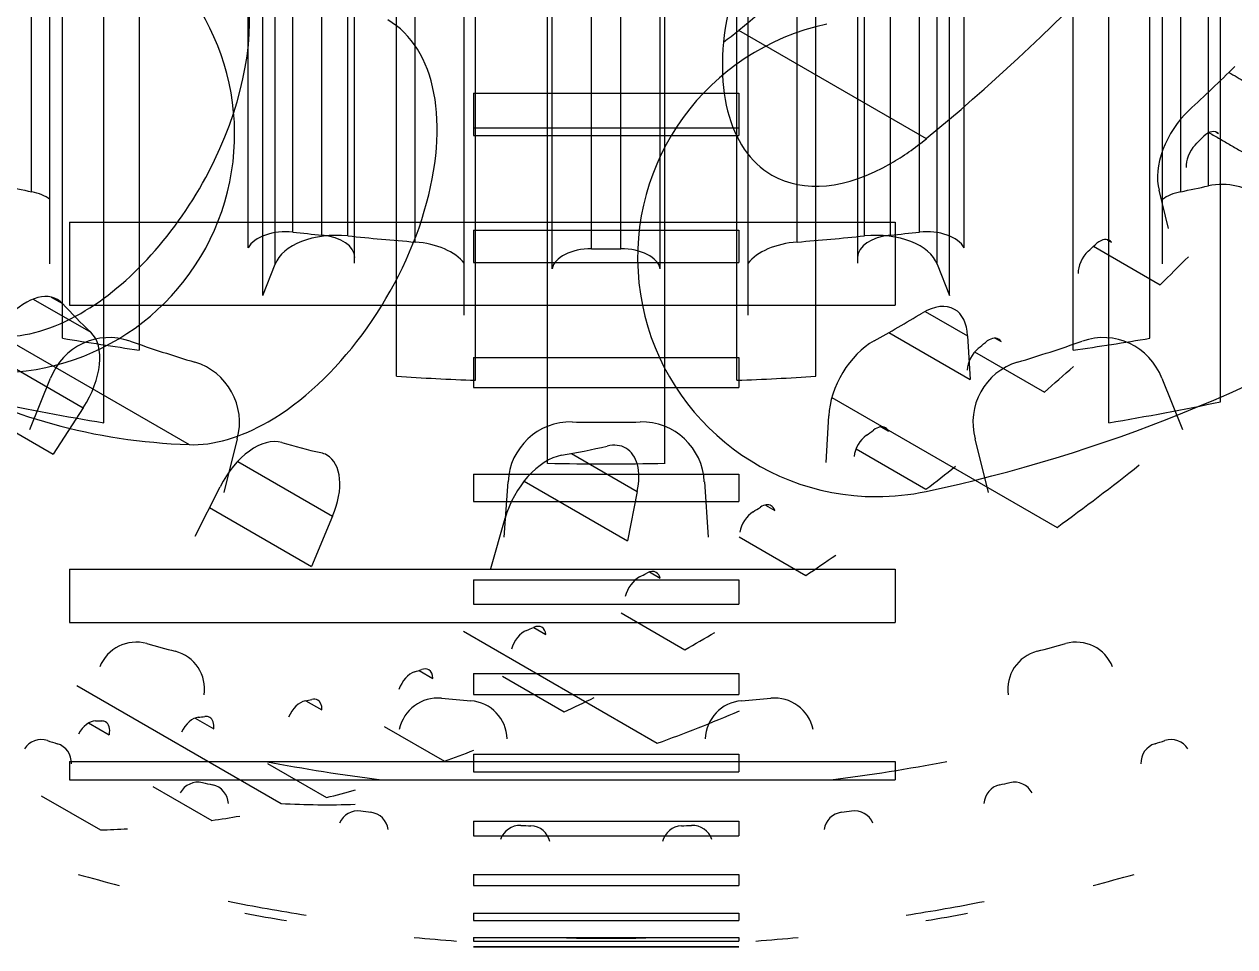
# Model space of a CAD drawing. Header units: millimetres. Extents: x 185.1 to 234.8, y 124.8 to 172.2.
# Drawn here: x 202.95 to 217.61, y 124.75 to 135.93 of the extents above; entities that cross this region are included whole.
import ezdxf

# ---------------------------------------------------------------- set-up
doc = ezdxf.new("R2010")
doc.units = ezdxf.units.MM
for name, color, linetype in [('V_06_Gears_Az_Pinion_1', 7, 'CONTINUOUS'), ('V_06_Gears_Az_Pinion_3', 7, 'CONTINUOUS'), ('V_06_Gears_El_Gear_0', 7, 'CONTINUOUS'), ('V_06_Gears_El_Gear_1', 7, 'CONTINUOUS'), ('V_06_Gears_El_Gear_2', 7, 'CONTINUOUS'), ('V_06_Gears_El_Gear_3', 7, 'CONTINUOUS'), ('V_06_Gears_El_Pinion_0', 7, 'CONTINUOUS'), ('V_06_Gears_El_Pinion_1', 7, 'CONTINUOUS'), ('V_06_Gears_El_Pinion_2', 7, 'CONTINUOUS'), ('V_06_Gears_El_Pinion_3', 7, 'CONTINUOUS'), ('V_06_Gears_Sensor_Gear_1', 7, 'CONTINUOUS'), ('V_06_Gears_Sensor_Gear_3', 7, 'CONTINUOUS')]:
    doc.layers.add(name, color=color, linetype=linetype)

msp = doc.modelspace()

# ---------------------------------------------------------------- linework, layer by layer
at = {"layer": 'V_06_Gears_Az_Pinion_1'}
for p, q in [((203.021, 131.014), (203.271, 131.636)), ((216.729, 131.636), (216.979, 131.014)), ((205.532, 130.901), (205.368, 130.251)), ((214.632, 130.251), (214.468, 130.901)), ((208.766, 129.713), (208.811, 130.382)), ((211.189, 130.382), (211.234, 129.713))]:
    msp.add_line(p, q, dxfattribs=at)
for centre, radius, start, end in [((203.982, 131.369), 0.76, 70.681, 159.4457), ((216.018, 131.369), 0.76, 20.5543, 109.319), ((210, 148.5), 17.397, -109.3566, -106.6434), ((210, 148.5), 17.397, -73.3566, -70.6434), ((204.799, 131.104), 0.76, -15.4457, 73.319), ((215.201, 131.104), 0.76, 106.681, -164.5543), ((209.571, 130.348), 0.76, 88.681, 177.4457), ((210, 148.5), 17.397, -91.3566, -88.6434), ((210.429, 130.348), 0.76, 2.5543, 91.319), ((210.002, 148.5), 21.897, -100.865, -97.1405), ((210.002, 148.5), 21.897, -82.865, -79.1405)]:
    msp.add_arc(centre, radius, start, end, dxfattribs=at)
at = {"layer": 'V_06_Gears_Az_Pinion_3'}
for p, q in [((206.872, 133.361), (206.872, 143.159)), ((213.128, 133.361), (213.128, 143.159)), ((207.686, 133.287), (207.686, 143.085)), ((212.314, 133.287), (212.314, 143.085)), ((205.992, 133.017), (205.992, 142.815)), ((214.008, 133.017), (214.008, 142.815)), ((205.842, 132.64), (205.842, 142.438)), ((214.158, 132.64), (214.158, 142.438)), ((217.441, 131.352), (217.441, 141.15)), ((203.915, 131.097), (203.915, 140.895)), ((216.087, 131.098), (216.087, 140.896)), ((209.289, 130.606), (209.289, 140.404)), ((210.712, 130.606), (210.712, 140.404)), ((205.842, 132.64), (205.992, 133.017)), ((214.008, 133.017), (214.158, 132.64))]:
    msp.add_line(p, q, dxfattribs=at)
for centre, major_axis, start_param, end_param in [((206.736, 132.929), (-0.76, 0), -1.750897, -0.20166), ((210, 143.242), (17.397, 0), 4.531632, 4.578987), ((207.585, 132.852), (-0.76, 0), -2.724944, -1.704855), ((212.415, 132.852), (-0.76, 0), -1.436738, -0.416649), ((210, 143.242), (17.397, 0), 4.845791, 4.893146), ((213.264, 132.929), (-0.76, 0), -2.939933, -1.390695), ((210.002, 143.241), (21.897, 0), 4.365679, 4.430684), ((210.002, 143.242), (21.897, 0), 4.993998, 5.059003), ((210.002, 143.242), (21.897, 0), 4.679838, 4.744843)]:
    msp.add_ellipse(centre, major_axis=major_axis, ratio=0.57735, start_param=start_param, end_param=end_param, dxfattribs=at)
for points in [[(208.279, 132.401), (208.279, 142.199)], [(211.721, 132.401), (211.721, 142.199)]]:
    msp.add_open_spline(points, degree=1, dxfattribs=at)
at = {"layer": 'V_06_Gears_El_Gear_0'}
for p, q in [((208.393, 135.089), (211.607, 135.089)), ((208.393, 134.668), (211.607, 134.668)), ((208.393, 134.576), (211.607, 134.576)), ((208.393, 133.432), (211.607, 133.432)), ((208.393, 133.038), (211.607, 133.038)), ((208.393, 131.889), (211.607, 131.889)), ((208.393, 131.525), (211.607, 131.525)), ((208.393, 130.473), (211.607, 130.473)), ((208.393, 130.142), (211.607, 130.142)), ((208.393, 129.194), (211.607, 129.194)), ((208.393, 128.899), (211.607, 128.899)), ((208.393, 128.062), (211.607, 128.062)), ((208.393, 127.805), (211.607, 127.805)), ((208.393, 127.085), (211.607, 127.085)), ((208.393, 126.868), (211.607, 126.868)), ((208.393, 126.272), (211.607, 126.272)), ((208.393, 126.096), (211.607, 126.096)), ((208.393, 125.627), (211.607, 125.627)), ((208.393, 125.494), (211.607, 125.494)), ((208.393, 125.157), (211.607, 125.157)), ((208.393, 125.068), (211.607, 125.068)), ((208.393, 124.864), (211.607, 124.864)), ((208.393, 124.819), (211.607, 124.819)), ((208.393, 124.751), (211.607, 124.751)), ((211.607, 124.75), (208.393, 124.75))]:
    msp.add_line(p, q, dxfattribs=at)
for points, degree in [([(208.393, 135.089), (208.393, 134.668)], 1), ([(211.607, 135.089), (211.607, 134.668)], 1), ([(208.393, 134.668), (208.393, 134.617), (208.393, 134.576)], 2), ([(211.607, 134.668), (211.607, 134.617), (211.607, 134.576)], 2), ([(208.393, 133.432), (208.393, 133.038)], 1), ([(211.607, 133.432), (211.607, 133.038)], 1), ([(208.393, 131.889), (208.393, 131.525)], 1), ([(211.607, 131.889), (211.607, 131.525)], 1), ([(208.393, 130.473), (208.393, 130.305), (208.393, 130.142)], 2), ([(211.607, 130.473), (211.607, 130.305), (211.607, 130.142)], 2), ([(208.393, 129.194), (208.393, 129.044), (208.393, 128.899)], 2), ([(211.607, 129.194), (211.607, 129.044), (211.607, 128.899)], 2), ([(208.393, 128.062), (208.393, 127.931), (208.393, 127.805)], 2), ([(211.607, 128.062), (211.607, 127.931), (211.607, 127.805)], 2), ([(208.393, 127.085), (208.393, 126.974), (208.393, 126.868)], 2), ([(211.607, 127.085), (211.607, 126.974), (211.607, 126.868)], 2), ([(208.393, 126.272), (208.393, 126.181), (208.393, 126.096)], 2), ([(211.607, 126.272), (211.607, 126.181), (211.607, 126.096)], 2), ([(208.393, 125.627), (208.393, 125.558), (208.393, 125.494)], 2), ([(211.607, 125.627), (211.607, 125.558), (211.607, 125.494)], 2), ([(208.393, 125.157), (208.393, 125.109), (208.393, 125.068)], 2), ([(211.607, 125.157), (211.607, 125.109), (211.607, 125.068)], 2), ([(208.393, 124.864), (208.393, 124.839), (208.393, 124.819)], 2), ([(211.607, 124.864), (211.607, 124.839), (211.607, 124.819)], 2), ([(208.393, 124.751), (208.393, 124.75)], 1), ([(211.607, 124.751), (211.607, 124.75)], 1)]:
    msp.add_open_spline(points, degree=degree, dxfattribs=at)
at = {"layer": 'V_06_Gears_El_Gear_1'}
for p, q in [((208.393, 135.089), (211.607, 135.089)), ((208.393, 134.668), (211.607, 134.668)), ((208.393, 134.576), (211.607, 134.576)), ((208.393, 133.432), (211.607, 133.432)), ((208.393, 133.038), (211.607, 133.038)), ((208.393, 131.889), (211.607, 131.889)), ((208.393, 131.525), (211.607, 131.525)), ((208.393, 130.473), (211.607, 130.473)), ((208.393, 130.142), (211.607, 130.142)), ((208.393, 129.194), (211.607, 129.194)), ((208.393, 128.899), (211.607, 128.899)), ((208.393, 128.062), (211.607, 128.062)), ((208.393, 127.805), (211.607, 127.805)), ((208.393, 127.085), (211.607, 127.085)), ((208.393, 126.868), (211.607, 126.868)), ((208.393, 126.272), (211.607, 126.272)), ((208.393, 126.096), (211.607, 126.096)), ((208.393, 125.627), (211.607, 125.627)), ((208.393, 125.494), (211.607, 125.494)), ((208.393, 125.157), (211.607, 125.157)), ((208.393, 125.068), (211.607, 125.068)), ((208.393, 124.864), (211.607, 124.864)), ((208.393, 124.819), (211.607, 124.819)), ((208.393, 124.751), (211.607, 124.751)), ((211.607, 124.75), (208.393, 124.75))]:
    msp.add_line(p, q, dxfattribs=at)
for points, degree in [([(208.393, 135.089), (208.393, 134.668)], 1), ([(211.607, 135.089), (211.607, 134.668)], 1), ([(208.393, 134.668), (208.393, 134.617), (208.393, 134.576)], 2), ([(211.607, 134.668), (211.607, 134.617), (211.607, 134.576)], 2), ([(208.393, 133.432), (208.393, 133.038)], 1), ([(211.607, 133.432), (211.607, 133.038)], 1), ([(208.393, 131.889), (208.393, 131.525)], 1), ([(211.607, 131.889), (211.607, 131.525)], 1), ([(208.393, 130.473), (208.393, 130.305), (208.393, 130.142)], 2), ([(211.607, 130.473), (211.607, 130.305), (211.607, 130.142)], 2), ([(208.393, 129.194), (208.393, 129.044), (208.393, 128.899)], 2), ([(211.607, 129.194), (211.607, 129.044), (211.607, 128.899)], 2), ([(208.393, 128.062), (208.393, 127.931), (208.393, 127.805)], 2), ([(211.607, 128.062), (211.607, 127.931), (211.607, 127.805)], 2), ([(208.393, 127.085), (208.393, 126.974), (208.393, 126.868)], 2), ([(211.607, 127.085), (211.607, 126.974), (211.607, 126.868)], 2), ([(208.393, 126.272), (208.393, 126.181), (208.393, 126.096)], 2), ([(211.607, 126.272), (211.607, 126.181), (211.607, 126.096)], 2), ([(208.393, 125.627), (208.393, 125.558), (208.393, 125.494)], 2), ([(211.607, 125.627), (211.607, 125.558), (211.607, 125.494)], 2), ([(208.393, 125.157), (208.393, 125.109), (208.393, 125.068)], 2), ([(211.607, 125.157), (211.607, 125.109), (211.607, 125.068)], 2), ([(208.393, 124.864), (208.393, 124.839), (208.393, 124.819)], 2), ([(211.607, 124.864), (211.607, 124.839), (211.607, 124.819)], 2), ([(208.393, 124.751), (208.393, 124.75)], 1), ([(211.607, 124.751), (211.607, 124.75)], 1)]:
    msp.add_open_spline(points, degree=degree, dxfattribs=at)
at = {"layer": 'V_06_Gears_El_Gear_2'}
for centre, radius, start, end in [((218.345, 135.145), 2.893, -58, 122), ((202.607, 134.595), 2.893, -90, 62), ((213.274, 133.096), 2.893, 102, -90), ((210, 148.5), 18.641, -78, -58), ((213.274, 133.096), 2.893, -90, -78), ((203.16, 127.015), 0.244, 72.2667, 147.2571), ((216.84, 127.015), 0.244, 32.7429, 107.7333), ((210, 148.5), 22.304, -107.6587, -107.3413), ((203.28, 126.977), 0.244, -2.2571, 72.7333), ((216.72, 126.977), 0.244, 107.2667, -177.7429), ((210, 148.5), 22.304, -72.6587, -72.3413), ((205.058, 126.5), 0.244, 77.2667, 152.2571), ((210, 148.5), 22.304, -102.6587, -102.3413), ((205.181, 126.473), 0.244, 2.7429, 77.7333), ((214.819, 126.473), 0.244, 102.2667, 177.2571), ((210, 148.5), 22.304, -77.6587, -77.3413), ((214.942, 126.5), 0.244, 27.7429, 102.7333), ((206.995, 126.153), 0.244, 82.2667, 157.2571), ((210, 148.5), 22.304, -97.6587, -97.3413), ((207.119, 126.137), 0.244, 7.7429, 82.7333), ((212.881, 126.137), 0.244, 97.2667, 172.2571), ((210, 148.5), 22.304, -82.6587, -82.3413), ((213.005, 126.153), 0.244, 22.7429, 97.7333), ((208.954, 125.976), 0.244, 87.2667, 162.2571), ((210, 148.5), 22.304, -92.6587, -92.3413), ((209.079, 125.971), 0.244, 12.7429, 87.7333), ((210.921, 125.971), 0.244, 92.2667, 167.2571), ((210, 148.5), 22.304, -87.6587, -87.3413), ((211.046, 125.976), 0.244, 17.7429, 92.7333), ((210, 148.5), 23.75, -105.6207, -104.3798), ((210, 148.5), 23.75, -75.6207, -74.3798), ((210, 148.5), 23.75, -100.6207, -99.3798), ((210, 148.5), 23.75, -80.6207, -79.3798), ((210, 148.5), 23.75, -95.6207, -94.3798), ((210, 148.5), 23.75, -85.6207, -84.3798), ((210, 148.5), 23.75, -90.6207, -89.3798)]:
    msp.add_arc(centre, radius, start, end, dxfattribs=at)
at = {"layer": 'V_06_Gears_El_Gear_3'}
for p, q in [((211.604, 135.851), (213.877, 134.539)), ((217.384, 134.62), (217.415, 134.602)), ((216.066, 133.315), (216.118, 133.285)), ((215.901, 133.235), (216.709, 132.768)), ((202.676, 132.145), (204.948, 130.833)), ((214.711, 132.121), (214.783, 132.08)), ((214.462, 131.955), (215.307, 131.468)), ((213.328, 131.047), (213.421, 130.994)), ((213.026, 130.781), (213.873, 130.292)), ((211.929, 130.101), (212.041, 130.036)), ((211.609, 129.717), (212.419, 129.249)), ((210.523, 129.29), (210.654, 129.214)), ((210.182, 128.795), (210.954, 128.348)), ((209.123, 128.619), (209.27, 128.534)), ((207.734, 128.097), (207.901, 128.001)), ((208.745, 128.027), (209.492, 127.596)), ((206.362, 127.731), (206.557, 127.619)), ((203.732, 127.462), (203.982, 127.318)), ((205.021, 127.521), (205.247, 127.39)), ((207.313, 127.418), (208.041, 126.997)), ((205.897, 126.972), (206.614, 126.558)), ((204.509, 126.692), (205.222, 126.28)), ((203.159, 126.579), (203.875, 126.166))]:
    msp.add_line(p, q, dxfattribs=at)
for centre, major_axis, start_param, end_param in [((208.864, 149.156), (-9.32, -16.143), 0.994838, 1.343904), ((211.136, 147.844), (-9.32, -16.143), 0.994838, 1.343904), ((213.452, 136.603), (-1.446, -2.505), 4.13643, 0), ((202.861, 134.462), (-1.446, -2.505), 3.312989, 6.230825), ((203.636, 134.784), (-1.446, -2.505), 0.785398, 2.506021), ((205.908, 133.472), (-1.446, -2.505), 0.785398, 3.141593), ((211.179, 137.915), (-1.446, -2.505), 0.903785, 0.994838), ((217.279, 134.401), (0.122, 0.212), 0, -5.101017), ((217.279, 134.401), (0.122, 0.212), -0.126661, 0), ((213.452, 136.603), (-1.446, -2.505), 0.785398, 0.994838), ((217.197, 134.314), (0.122, 0.212), -5.109159, -3.80033), ((211.136, 147.844), (-11.152, -19.316), 1.175327, 1.180868), ((213.452, 136.603), (-1.446, -2.505), 0, 0.785398), ((215.973, 133.094), (0.122, 0.212), 0, -5.188283), ((215.973, 133.094), (0.122, 0.212), -0.213927, 0), ((215.888, 133.014), (0.122, 0.212), -5.196426, -3.887596), ((211.136, 147.844), (-11.152, -19.316), 1.08806, 1.093601), ((211.136, 147.844), (-11.875, -20.568), 1.12363, 1.145289), ((203.636, 134.784), (-1.446, -2.505), 0.296706, 0.785398), ((214.631, 131.899), (0.122, 0.212), 0, -5.27555), ((214.631, 131.899), (0.122, 0.212), -0.301193, 0), ((214.544, 131.826), (0.122, 0.212), -5.283692, -3.974863), ((211.136, 147.844), (-11.152, -19.316), 1.000794, 1.006335), ((211.136, 147.844), (-9.32, -16.143), 0, 0.296706), ((211.136, 147.844), (-11.875, -20.568), 1.036364, 1.058022), ((205.908, 133.472), (-1.446, -2.505), 0.296706, 0.785398), ((213.173, 130.761), (0.122, 0.212), -5.370959, -4.062129), ((211.136, 147.844), (-11.152, -19.316), 0.913527, 0.919068), ((213.261, 130.825), (0.122, 0.212), 0, -5.362816), ((213.261, 130.825), (0.122, 0.212), -0.38846, 0), ((211.136, 147.844), (-11.875, -20.568), 0.949097, 0.970756), ((211.136, 147.844), (-11.152, -19.316), 0.826261, 0.831802), ((211.876, 129.881), (0.122, 0.212), 0, -5.450083), ((211.876, 129.881), (0.122, 0.212), -0.475726, 0), ((211.787, 129.825), (0.122, 0.212), -5.458225, -4.149396), ((211.136, 147.844), (-11.875, -20.568), 0.861831, 0.88349), ((210.396, 129.026), (0.122, 0.212), -5.545492, -4.236662), ((211.136, 147.844), (-11.152, -19.316), 0.738994, 0.744536), ((210.485, 129.073), (0.122, 0.212), 0, -5.537349), ((210.485, 129.073), (0.122, 0.212), -0.562993, 0), ((209.011, 128.371), (0.122, 0.212), -5.632758, -4.323929), ((211.136, 147.844), (-11.152, -19.316), 0.651728, 0.657269), ((209.099, 128.408), (0.122, 0.212), 0, -5.624616), ((209.099, 128.408), (0.122, 0.212), -0.650259, 0), ((211.136, 147.844), (-11.875, -20.568), 0.774564, 0.796223), ((207.642, 127.864), (0.122, 0.212), -5.720025, -4.411195), ((211.136, 147.844), (-11.152, -19.316), 0.564461, 0.570003), ((207.729, 127.892), (0.122, 0.212), 0, -5.711882), ((207.729, 127.892), (0.122, 0.212), -0.737526, 0), ((206.3, 127.509), (0.122, 0.212), -5.807291, -4.498461), ((211.136, 147.844), (-11.152, -19.316), 0.477195, 0.482736), ((206.384, 127.527), (0.122, 0.212), 0, -5.799149), ((206.384, 127.527), (0.122, 0.212), -0.824792, 0), ((211.136, 147.844), (-11.875, -20.568), 0.687298, 0.708957), ((203.735, 127.264), (0.122, 0.212), -5.981824, -4.672994), ((211.136, 147.844), (-11.152, -19.316), 0.302662, 0.308203), ((203.814, 127.262), (0.122, 0.212), 0, -5.973681), ((203.814, 127.262), (0.122, 0.212), -0.999325, 0), ((204.994, 127.308), (0.122, 0.212), -5.894557, -4.585728), ((211.136, 147.844), (-11.152, -19.316), 0.389928, 0.39547), ((205.076, 127.316), (0.122, 0.212), 0, -5.886415), ((205.076, 127.316), (0.122, 0.212), -0.912059, 0), ((211.136, 147.844), (-11.875, -20.568), 0.600031, 0.62169), ((211.136, 147.844), (-11.875, -20.568), 0.512765, 0.534424), ((211.136, 147.844), (-11.875, -20.568), 0.425498, 0.447157), ((211.136, 147.844), (-11.875, -20.568), 0.338232, 0.359891)]:
    msp.add_ellipse(centre, major_axis=major_axis, ratio=0.57735, start_param=start_param, end_param=end_param, dxfattribs=at)
msp.add_open_spline([(217.301, 134.611), (217.82, 134.312)], degree=1, dxfattribs=at)
at = {"layer": 'V_06_Gears_El_Pinion_0'}
for p, q in [((203.5, 133.527), (213.5, 133.527)), ((203.5, 132.521), (213.5, 132.521)), ((203.5, 129.323), (213.5, 129.323)), ((203.5, 128.677), (213.5, 128.677)), ((203.5, 126.995), (213.5, 126.995)), ((203.5, 126.773), (213.5, 126.773))]:
    msp.add_line(p, q, dxfattribs=at)
for points in [[(203.5, 133.527), (203.5, 133.008), (203.5, 132.521)], [(213.5, 133.527), (213.5, 133.008), (213.5, 132.521)], [(203.5, 129.323), (203.5, 128.979), (203.5, 128.677)], [(213.5, 129.323), (213.5, 128.979), (213.5, 128.677)], [(203.5, 126.995), (203.5, 126.861), (203.5, 126.773)], [(213.5, 126.995), (213.5, 126.861), (213.5, 126.773)]]:
    msp.add_open_spline(points, degree=2, dxfattribs=at)
at = {"layer": 'V_06_Gears_El_Pinion_1'}
for p, q in [((203.5, 133.527), (213.5, 133.527)), ((203.5, 132.521), (213.5, 132.521)), ((203.5, 129.323), (213.5, 129.323)), ((203.5, 128.677), (213.5, 128.677)), ((203.5, 126.995), (213.5, 126.995)), ((203.5, 126.773), (213.5, 126.773))]:
    msp.add_line(p, q, dxfattribs=at)
for points in [[(203.5, 133.527), (203.5, 133.008), (203.5, 132.521)], [(213.5, 133.527), (213.5, 133.008), (213.5, 132.521)], [(203.5, 129.323), (203.5, 128.979), (203.5, 128.677)], [(213.5, 129.323), (213.5, 128.979), (213.5, 128.677)], [(203.5, 126.995), (203.5, 126.861), (203.5, 126.773)], [(213.5, 126.995), (213.5, 126.861), (213.5, 126.773)]]:
    msp.add_open_spline(points, degree=2, dxfattribs=at)
at = {"layer": 'V_06_Gears_El_Pinion_2'}
for p, q in [((203.021, 131.014), (203.271, 131.636)), ((216.729, 131.636), (216.979, 131.014)), ((205.532, 130.901), (205.368, 130.251)), ((214.632, 130.251), (214.468, 130.901)), ((208.766, 129.713), (208.811, 130.382)), ((211.189, 130.382), (211.234, 129.713))]:
    msp.add_line(p, q, dxfattribs=at)
for centre, radius, start, end in [((203.982, 131.369), 0.76, 70.681, 159.4457), ((216.018, 131.369), 0.76, 20.5543, 109.319), ((210, 148.5), 17.397, -109.3566, -106.6434), ((210, 148.5), 17.397, -73.3566, -70.6434), ((204.799, 131.104), 0.76, -15.4457, 73.319), ((215.201, 131.104), 0.76, 106.681, -164.5543), ((209.571, 130.348), 0.76, 88.681, 177.4457), ((210, 148.5), 17.397, -91.3566, -88.6434), ((210.429, 130.348), 0.76, 2.5543, 91.319), ((210.002, 148.5), 21.897, -100.865, -97.1405), ((210.002, 148.5), 21.897, -82.865, -79.1405)]:
    msp.add_arc(centre, radius, start, end, dxfattribs=at)
at = {"layer": 'V_06_Gears_El_Pinion_3'}
for p, q in [((216.811, 133.45), (216.695, 133.914)), ((203.062, 132.596), (203.757, 132.194)), ((203.279, 132.619), (203.415, 132.541)), ((213.863, 132.447), (214.376, 132.151)), ((213.425, 132.191), (214.408, 131.623)), ((214.376, 132.151), (214.408, 131.623)), ((202.448, 131.982), (203.665, 131.28)), ((202.005, 131.467), (203.301, 130.718)), ((212.733, 131.404), (215.46, 129.83)), ((203.665, 131.28), (203.301, 130.718)), ((212.663, 130.615), (212.695, 131.18)), ((209.58, 130.725), (210.376, 130.265)), ((205.537, 130.628), (206.685, 129.965)), ((209.007, 130.391), (210.26, 129.668)), ((205.021, 129.725), (205.325, 130.321)), ((210.376, 130.265), (210.26, 129.668)), ((205.197, 130.07), (206.433, 129.356)), ((206.685, 129.965), (206.433, 129.356)), ((208.601, 129.332), (208.777, 129.942)), ((208.27, 128.572), (210.618, 127.216)), ((203.588, 127.914), (206.062, 126.486))]:
    msp.add_line(p, q, dxfattribs=at)
for centre, major_axis, start_param, end_param in [((213.536, 146.459), (-8.698, -15.066), 1.07588, 1.123235), ((217.213, 134.378), (0.38, 0.658), -5.206649, -3.657412), ((202.973, 131.933), (0.38, 0.658), 0, -4.914049), ((202.973, 131.933), (0.38, 0.658), -0.180101, 0), ((213.536, 146.459), (-8.698, -15.066), 6.102428, 6.149783), ((213.536, 146.459), (-8.698, -15.066), 0.761721, 0.809076), ((213.839, 131.813), (0.38, 0.658), 0, -5.474766), ((213.839, 131.813), (0.38, 0.658), -0.740818, 0), ((203.33, 131.571), (0.38, 0.658), -1.683296, -0.134058), ((213.232, 131.463), (0.38, 0.658), -5.520808, -3.971571), ((205.745, 130.177), (0.38, 0.658), -6.149127, -4.599889), ((213.536, 146.459), (-8.698, -15.066), 0.133402, 0.180757), ((213.536, 146.459), (-8.698, -15.066), 0.447561, 0.494917), ((209.858, 130.132), (0.38, 0.658), 0, -5.788925), ((209.858, 130.132), (0.38, 0.658), -1.054977, 0), ((206.237, 130.048), (0.38, 0.658), 0, -6.103084), ((206.237, 130.048), (0.38, 0.658), -1.369137, 0), ((209.28, 130.015), (0.38, 0.658), -5.834968, -4.28573), ((213.537, 146.46), (-10.948, -18.963), 0.909927, 0.974932), ((213.537, 146.459), (-10.948, -18.963), 0.595768, 0.660773), ((213.537, 146.459), (-10.948, -18.963), 0.281609, 0.346614)]:
    msp.add_ellipse(centre, major_axis=major_axis, ratio=0.57735, start_param=start_param, end_param=end_param, dxfattribs=at)
msp.add_open_spline([(217.541, 135.341), (219.129, 134.424)], degree=1, dxfattribs=at)
at = {"layer": 'V_06_Gears_Sensor_Gear_1'}
for centre, radius, start, end in [((204.308, 127.965), 0.475, 74.4584, 158.3748), ((215.692, 127.965), 0.475, 21.6273, 105.5415), ((210, 148.5), 20.834, -105.491, -104.509), ((204.662, 127.87), 0.475, -8.3727, 75.5415), ((215.338, 127.87), 0.475, 104.4584, -171.6252), ((210, 148.5), 20.834, -75.491, -74.509), ((207.96, 127.288), 0.475, 84.4584, 168.3748), ((210, 148.5), 20.834, -95.491, -94.509), ((208.325, 127.256), 0.475, 1.6273, 85.5415), ((211.675, 127.256), 0.475, 94.4584, 178.3748), ((210, 148.5), 20.834, -85.491, -84.509), ((212.04, 127.288), 0.475, 11.6273, 95.5415), ((210.001, 148.5), 23.647, -101.168, -98.8378), ((210.001, 148.5), 23.647, -81.168, -78.8378), ((210.001, 148.5), 23.647, -91.168, -88.8378)]:
    msp.add_arc(centre, radius, start, end, dxfattribs=at)
at = {"layer": 'V_06_Gears_Sensor_Gear_3'}
for p, q in [((217.293, 133.966), (217.293, 140.498)), ((203.042, 133.896), (203.042, 140.428)), ((216.958, 133.896), (216.958, 140.428)), ((206.206, 133.406), (206.206, 139.938)), ((206.558, 133.371), (206.558, 139.902)), ((213.442, 133.371), (213.442, 139.902)), ((213.794, 133.406), (213.794, 139.938)), ((205.664, 133.215), (205.664, 139.747)), ((209.821, 133.206), (209.821, 139.738)), ((210.179, 133.206), (210.179, 139.738)), ((214.336, 133.215), (214.336, 139.747)), ((209.345, 132.963), (209.345, 139.495)), ((210.655, 132.963), (210.655, 139.495)), ((203.417, 132.121), (203.417, 138.653)), ((216.584, 132.121), (216.584, 138.653)), ((204.346, 131.977), (204.346, 138.509)), ((215.655, 131.978), (215.655, 138.51)), ((207.461, 131.66), (207.461, 138.192)), ((208.419, 131.612), (208.419, 138.144)), ((211.582, 131.612), (211.582, 138.144)), ((212.54, 131.66), (212.54, 138.192))]:
    msp.add_line(p, q, dxfattribs=at)
for centre, major_axis, start_param, end_param in [((217.46, 133.71), (-0.475, 0), -2.676859, -1.212279), ((210, 145.234), (20.834, 0), 4.354753, 4.371893), ((202.884, 133.637), (-0.475, 0), -2.492653, -1.910411), ((217.116, 133.637), (-0.475, 0), -1.231183, -0.649063), ((210, 145.234), (20.834, 0), 5.052885, 5.070025), ((206.12, 133.137), (-0.475, 0), -1.754782, -0.290165), ((213.88, 133.137), (-0.475, 0), -2.851392, -1.386812), ((210, 145.234), (20.834, 0), 4.529286, 4.546426), ((206.48, 133.1), (-0.475, 0), -3.141593, -1.735878), ((213.52, 133.1), (-0.475, 0), -1.405716, 0), ((210, 145.234), (20.834, 0), 4.878352, 4.895492), ((209.817, 132.931), (-0.475, 0), -1.580249, -0.115632), ((210, 145.234), (20.834, 0), 4.703819, 4.720959), ((210.183, 132.931), (-0.475, 0), -3.025925, -1.561345), ((210.001, 145.234), (23.647, 0), 4.430204, 4.470874), ((210.001, 145.234), (23.647, 0), 4.953803, 4.994472), ((210.001, 145.234), (23.647, 0), 4.604737, 4.645406), ((210.001, 145.234), (23.647, 0), 4.77927, 4.819939)]:
    msp.add_ellipse(centre, major_axis=major_axis, ratio=0.57735, start_param=start_param, end_param=end_param, dxfattribs=at)
for points in [[(203.262, 133.024), (203.262, 139.556)], [(206.953, 133.03), (206.953, 139.562)], [(213.047, 133.03), (213.047, 139.562)], [(216.738, 133.023), (216.738, 139.555)]]:
    msp.add_open_spline(points, degree=1, dxfattribs=at)

doc.saveas('drawing.dxf')
